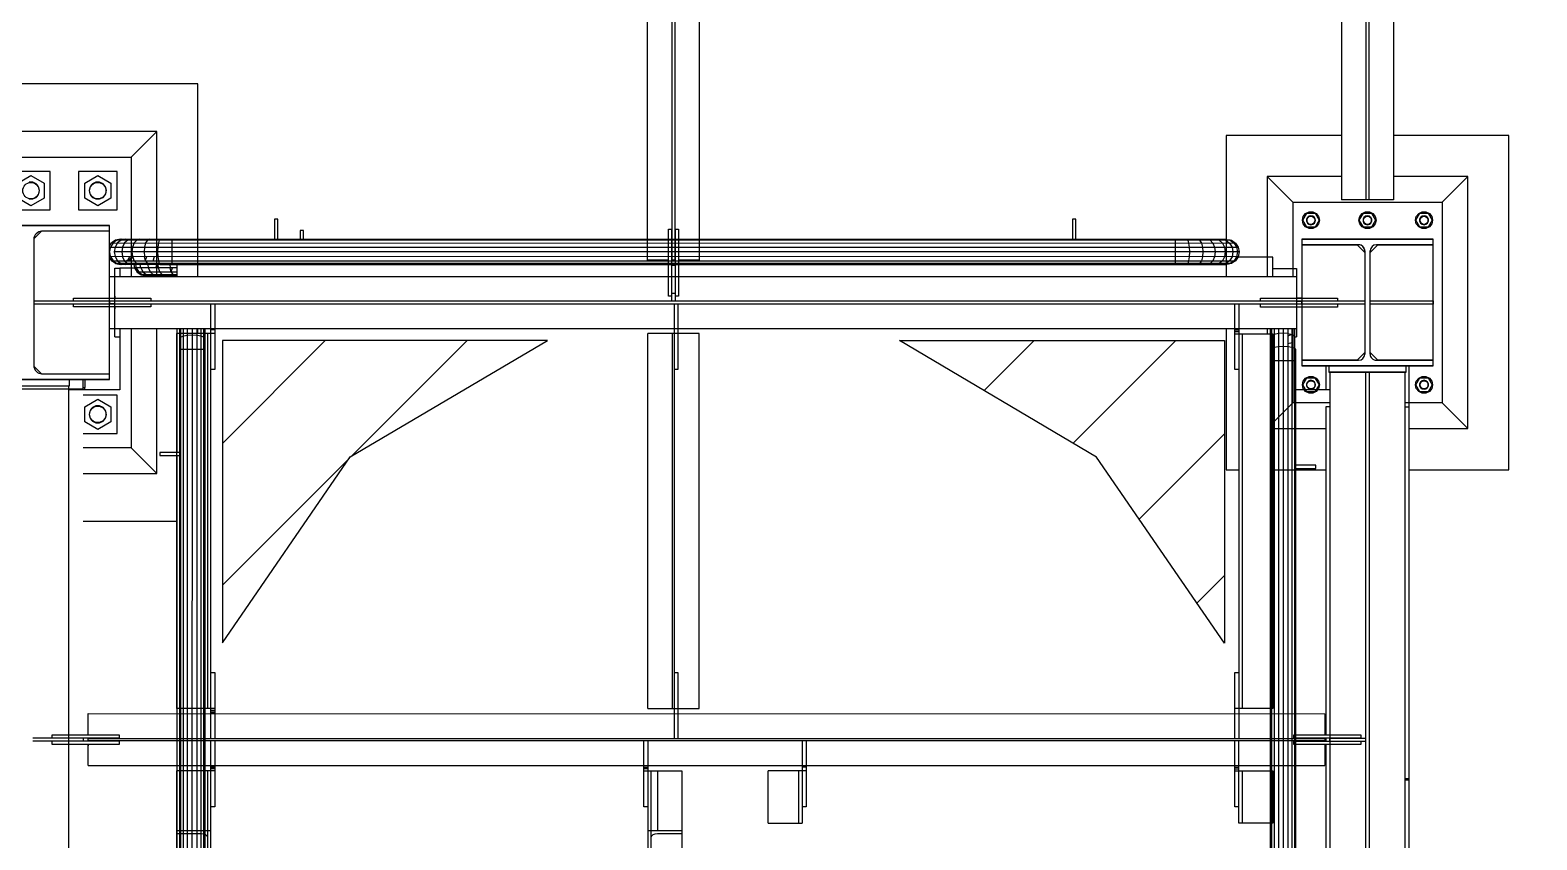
# Model space of a CAD drawing. Header units: metres. Extents: x 0 to 63075, y 0 to 44550.
# Drawn here: x 60623.9 to 61064.1, y 40889.3 to 41125.8 of the extents above; entities that cross this region are included whole.
import ezdxf

# ---------------------------------------------------------------- set-up
doc = ezdxf.new("R2010")
doc.units = ezdxf.units.M
doc.header["$LTSCALE"] = 75
for name, color, linetype in [('GSB', 7, 'Continuous'), ('ML6', 1, 'Continuous'), ('SDM', 7, 'Continuous'), ('SL1', 8, 'Continuous')]:
    doc.layers.add(name, color=color, linetype=linetype)
doc.styles.add('ROMANS', font='ROMANS.SHX')
doc.dimstyles.new('75___1-75', dxfattribs={"dimscale": 75, "dimtxt": 2.5, "dimasz": 2, "dimexe": 1.5, "dimexo": 1, "dimgap": 0.5, "dimtad": 1, "dimdec": 0, "dimzin": 12, "dimtxsty": 'ROMANS', "dimcen": 0, "dimclrd": 256, "dimclre": 256, "dimclrt": 3, "dimazin": 3, "dimtfac": 1, "dimtdec": 0, "dimtmove": 0, "dimatfit": 0, "dimfxl": 1, "dimlwd": -1, "dimlwe": -1, "dimarcsym": 0})
pattern_1 = [(44.99813, (326091.56, -18363.04), (-137.8813, 137.89033), [])]

# ---------------------------------------------------------------- blocks, each defined once
blk = doc.blocks.new('A$C6bae614f')
at = {"layer": 'SL1'}
h = blk.add_hatch(dxfattribs=at)
h.set_pattern_fill('_USER', color=256, scale=195, angle=44.9981, style=0, pattern_type=0)
h.set_pattern_definition(pattern_1)
h.paths.add_polyline_path([(418491.8, 47852.4), (418875.1, 48078.7), (418243.2, 48078.7), (418243.2, 47490.7)])
h = blk.add_hatch(dxfattribs=at)
h.set_pattern_fill('_USER', color=256, scale=195, angle=44.9981, style=0, pattern_type=0)
h.set_pattern_definition(pattern_1)
h.paths.add_polyline_path([(419943.6, 47852.3), (419560.4, 48078.7), (420192.3, 48078.7), (420192.3, 47490.6)])
for p, q in [((419118.1, 48235.2), (419118.2, 50537.1)), ((419123, 50537.1), (419122.9, 48235.2)), ((420468.1, 48352.7), (420468.2, 50537.1)), ((420473, 50537.1), (420472.9, 48352.7)), ((419070, 48235.2), (419070.1, 50516.2)), ((420521.1, 50516.1), (420521, 48352.7)), ((419171, 48235.2), (419171, 48893.3)), ((420420, 48893.3), (420420, 48352.7)), ((418195.5, 48577.8), (417545.5, 48577.8)), ((418195.5, 48203.3), (418195.5, 48577.8)), ((418115.5, 48485.3), (417625.5, 48485.3)), ((418115.5, 48485.3), (418065.5, 48435.3)), ((418115.5, 48203.3), (418115.5, 48485.3)), ((420195.5, 48477.7), (420195.5, 48203.2)), ((420420, 48477.7), (420195.5, 48477.7)), ((420745.5, 48477.7), (420521, 48477.7)), ((420745.5, 47827.7), (420745.5, 48477.7)), ((417675.5, 48435.3), (418065.5, 48435.3)), ((418065.5, 48435.3), (418065.5, 48203.3)), ((417908, 48407.8), (417833, 48407.8)), ((417845.1, 48385), (417870.5, 48399.7)), ((417870.5, 48399.7), (417896, 48385)), ((417908, 48332.8), (417908, 48407.8)), ((417963, 48407.8), (417963, 48332.8)), ((418038, 48407.8), (417963, 48407.8)), ((417975.1, 48385), (418000.5, 48399.7)), ((418000.5, 48399.7), (418026, 48385)), ((418038, 48332.8), (418038, 48407.8)), ((420325.5, 48347.7), (420275.5, 48397.7)), ((420420, 48397.7), (420275.5, 48397.7)), ((420275.5, 48397.7), (420275.5, 48203.2)), ((420665.5, 48397.7), (420521, 48397.7)), ((420665.5, 48397.7), (420615.5, 48347.7)), ((420665.5, 47907.7), (420665.5, 48397.7)), ((417874.2, 48386.6), (417866.8, 48386.6)), ((417880.9, 48383.4), (417874.2, 48386.6)), ((417885.5, 48377.6), (417880.9, 48383.4)), ((417880.9, 48357.3), (417885.5, 48363.1)), ((417887.2, 48370.3), (417885.5, 48377.6)), ((417885.5, 48363.1), (417887.2, 48370.3)), ((417896, 48385), (417896, 48355.6)), ((417975.1, 48355.6), (417975.1, 48385)), ((417985.5, 48377.5), (417983.9, 48370.3)), ((417983.9, 48370.3), (417985.5, 48363.1)), ((417990.1, 48383.3), (417985.5, 48377.5)), ((417985.5, 48363.1), (417990.1, 48357.3)), ((417996.8, 48386.6), (417990.1, 48383.3)), ((418004.2, 48386.6), (417996.8, 48386.6)), ((418010.9, 48383.3), (418004.2, 48386.6)), ((418015.5, 48377.5), (418010.9, 48383.3)), ((418010.9, 48357.3), (418015.5, 48363.1)), ((418017.2, 48370.3), (418015.5, 48377.5)), ((418015.5, 48363.1), (418017.2, 48370.3)), ((418026, 48385), (418026, 48355.6)), ((417870.5, 48340.9), (417845.1, 48355.6)), ((417866.8, 48354.1), (417874.2, 48354.1)), ((417896, 48355.6), (417870.5, 48340.9)), ((417874.2, 48354.1), (417880.9, 48357.3)), ((418000.5, 48340.9), (417975.1, 48355.6)), ((417990.1, 48357.3), (417996.8, 48354.1)), ((417996.8, 48354.1), (418004.2, 48354.1)), ((418026, 48355.6), (418000.5, 48340.9)), ((418004.2, 48354.1), (418010.9, 48357.3)), ((420325.5, 48347.7), (420325.5, 48203.2)), ((420325.5, 48347.7), (420615.5, 48347.7)), ((420468.1, 48352.7), (420420, 48352.7)), ((420472.9, 48352.7), (420468.1, 48352.7)), ((420521, 48352.7), (420472.9, 48352.7)), ((420615.5, 48347.7), (420615.5, 47957.7)), ((417833, 48332.8), (417908, 48332.8)), ((417963, 48332.8), (418038, 48332.8)), ((418350.8, 48314.8), (418344.5, 48314.8)), ((418344.5, 48314.8), (418344.5, 48275.7)), ((418350.8, 48275.7), (418350.8, 48314.8)), ((419902.9, 48314.8), (419896.6, 48314.8)), ((419896.6, 48314.8), (419896.6, 48275.7)), ((419902.9, 48275.7), (419902.9, 48314.8)), ((420343.8, 48312.7), (420345.5, 48320)), ((420345.5, 48305.5), (420343.8, 48312.7)), ((420344.6, 48312.7), (420352.6, 48326.5)), ((420352.6, 48299), (420344.6, 48312.7)), ((420345.5, 48320), (420350.1, 48325.8)), ((420350.1, 48299.7), (420345.5, 48305.5)), ((420350.1, 48325.8), (420356.8, 48329)), ((420353.7, 48318.2), (420352, 48314.7)), ((420352, 48314.7), (420352, 48310.8)), ((420352, 48310.8), (420353.7, 48307.3)), ((420354, 48317.9), (420352.4, 48314.6)), ((420352.4, 48314.6), (420352.4, 48310.9)), ((420352.4, 48310.9), (420354, 48307.5)), ((420352.6, 48326.5), (420368.5, 48326.5)), ((420356.7, 48320.6), (420353.7, 48318.2)), ((420353.7, 48307.3), (420356.7, 48304.9)), ((420356.9, 48320.2), (420354, 48317.9)), ((420354, 48307.5), (420356.9, 48305.2)), ((420360.5, 48321.5), (420356.7, 48320.6)), ((420356.7, 48304.9), (420360.5, 48304)), ((420356.8, 48329), (420364.2, 48329)), ((420360.5, 48321.1), (420356.9, 48320.2)), ((420356.9, 48305.2), (420360.5, 48304.4)), ((420364.3, 48320.6), (420360.5, 48321.5)), ((420364.1, 48320.2), (420360.5, 48321.1)), ((420360.5, 48304.4), (420364.1, 48305.2)), ((420360.5, 48304), (420364.3, 48304.9)), ((420367, 48317.9), (420364.1, 48320.2)), ((420364.1, 48305.2), (420367, 48307.5)), ((420364.2, 48329), (420370.9, 48325.8)), ((420367.3, 48318.2), (420364.3, 48320.6)), ((420364.3, 48304.9), (420367.3, 48307.3)), ((420368.6, 48314.6), (420367, 48317.9)), ((420367, 48307.5), (420368.6, 48310.9)), ((420369, 48314.7), (420367.3, 48318.2)), ((420367.3, 48307.3), (420369, 48310.8)), ((420368.5, 48326.5), (420376.4, 48312.7)), ((420376.4, 48312.7), (420368.5, 48299)), ((420368.6, 48310.9), (420368.6, 48314.6)), ((420369, 48310.8), (420369, 48314.7)), ((420370.9, 48325.8), (420375.5, 48320)), ((420375.5, 48305.5), (420370.9, 48299.7)), ((420375.5, 48320), (420377.2, 48312.7)), ((420377.2, 48312.7), (420375.5, 48305.5)), ((420453.8, 48312.7), (420455.5, 48320)), ((420455.5, 48305.5), (420453.8, 48312.7)), ((420454.6, 48312.7), (420462.6, 48326.5)), ((420462.6, 48299), (420454.6, 48312.7)), ((420455.5, 48320), (420460.1, 48325.8)), ((420460.1, 48299.7), (420455.5, 48305.5)), ((420460.1, 48325.8), (420466.8, 48329)), ((420463.7, 48318.2), (420462, 48314.7)), ((420462, 48314.7), (420462, 48310.8)), ((420462, 48310.8), (420463.7, 48307.3)), ((420464, 48317.9), (420462.4, 48314.6)), ((420462.4, 48314.6), (420462.4, 48310.9)), ((420462.4, 48310.9), (420464, 48307.5)), ((420462.6, 48326.5), (420478.5, 48326.5)), ((420466.7, 48320.6), (420463.7, 48318.2)), ((420463.7, 48307.3), (420466.7, 48304.9)), ((420466.9, 48320.2), (420464, 48317.9)), ((420464, 48307.5), (420466.9, 48305.2)), ((420470.5, 48321.5), (420466.7, 48320.6)), ((420466.7, 48304.9), (420470.5, 48304)), ((420466.8, 48329), (420474.2, 48329)), ((420470.5, 48321.1), (420466.9, 48320.2)), ((420466.9, 48305.2), (420470.5, 48304.4)), ((420474.3, 48320.6), (420470.5, 48321.5)), ((420474.1, 48320.2), (420470.5, 48321.1)), ((420470.5, 48304.4), (420474.1, 48305.2)), ((420470.5, 48304), (420474.3, 48304.9)), ((420477, 48317.9), (420474.1, 48320.2)), ((420474.1, 48305.2), (420477, 48307.5)), ((420474.2, 48329), (420480.9, 48325.8)), ((420477.3, 48318.2), (420474.3, 48320.6)), ((420474.3, 48304.9), (420477.3, 48307.3)), ((420478.6, 48314.6), (420477, 48317.9)), ((420477, 48307.5), (420478.6, 48310.9)), ((420479, 48314.7), (420477.3, 48318.2)), ((420477.3, 48307.3), (420479, 48310.8)), ((420478.5, 48326.5), (420486.4, 48312.7)), ((420486.4, 48312.7), (420478.5, 48299)), ((420478.6, 48310.9), (420478.6, 48314.6)), ((420479, 48310.8), (420479, 48314.7)), ((420480.9, 48325.8), (420485.5, 48320)), ((420485.5, 48305.5), (420480.9, 48299.7)), ((420485.5, 48320), (420487.2, 48312.7)), ((420487.2, 48312.7), (420485.5, 48305.5)), ((420563.8, 48312.7), (420565.5, 48320)), ((420565.5, 48305.5), (420563.8, 48312.7)), ((420564.6, 48312.7), (420572.6, 48326.5)), ((420572.6, 48299), (420564.6, 48312.7)), ((420565.5, 48320), (420570.1, 48325.8)), ((420570.1, 48299.7), (420565.5, 48305.5)), ((420570.1, 48325.8), (420576.8, 48329)), ((420573.7, 48318.2), (420572, 48314.7)), ((420572, 48314.7), (420572, 48310.8)), ((420572, 48310.8), (420573.7, 48307.3)), ((420574, 48317.9), (420572.4, 48314.6)), ((420572.4, 48314.6), (420572.4, 48310.9)), ((420572.4, 48310.9), (420574, 48307.5)), ((420572.6, 48326.5), (420588.5, 48326.5)), ((420576.7, 48320.6), (420573.7, 48318.2)), ((420573.7, 48307.3), (420576.7, 48304.9)), ((420576.9, 48320.2), (420574, 48317.9)), ((420574, 48307.5), (420576.9, 48305.2)), ((420580.5, 48321.5), (420576.7, 48320.6)), ((420576.7, 48304.9), (420580.5, 48304)), ((420576.8, 48329), (420584.2, 48329)), ((420580.5, 48321.1), (420576.9, 48320.2)), ((420576.9, 48305.2), (420580.5, 48304.4)), ((420584.3, 48320.6), (420580.5, 48321.5)), ((420584.1, 48320.2), (420580.5, 48321.1)), ((420580.5, 48304.4), (420584.1, 48305.2)), ((420580.5, 48304), (420584.3, 48304.9)), ((420587, 48317.9), (420584.1, 48320.2)), ((420584.1, 48305.2), (420587, 48307.5)), ((420584.2, 48329), (420590.9, 48325.8)), ((420587.3, 48318.2), (420584.3, 48320.6)), ((420584.3, 48304.9), (420587.3, 48307.3)), ((420588.6, 48314.6), (420587, 48317.9)), ((420587, 48307.5), (420588.6, 48310.9)), ((420589, 48314.7), (420587.3, 48318.2)), ((420587.3, 48307.3), (420589, 48310.8)), ((420588.5, 48326.5), (420596.4, 48312.7)), ((420596.4, 48312.7), (420588.5, 48299)), ((420588.6, 48310.9), (420588.6, 48314.6)), ((420589, 48310.8), (420589, 48314.7)), ((420590.9, 48325.8), (420595.5, 48320)), ((420595.5, 48305.5), (420590.9, 48299.7)), ((420595.5, 48320), (420597.2, 48312.7)), ((420597.2, 48312.7), (420595.5, 48305.5)), ((417717.5, 48302.3), (418023.5, 48302.3)), ((418023.5, 48302.3), (417717.5, 48302.3)), ((417891, 48291.3), (417876, 48276.3)), ((417891, 48291.3), (417876, 48276.3)), ((417876, 48276.3), (417876, 48029.3)), ((418023.5, 48291.3), (417891, 48291.3)), ((418023.5, 48291.3), (417891, 48291.3)), ((418023.5, 48003.3), (418023.5, 48302.3)), ((418044.5, 48275.7), (418035.1, 48273.9)), ((418047, 48275.7), (418037.9, 48273.9)), ((420196.6, 48275.6), (418044.5, 48275.7)), ((418054.4, 48275.7), (418046, 48273.9)), ((418066.3, 48275.7), (418059, 48273.9)), ((418082.1, 48275.7), (418076.3, 48273.9)), ((418101.1, 48275.7), (418097, 48273.9)), ((418122.2, 48275.7), (418120.1, 48273.9)), ((418144.5, 48275.7), (418144.5, 48226.9)), ((418394.5, 48292.8), (418394.5, 48275.7)), ((418400.8, 48292.8), (418394.5, 48292.8)), ((418400.8, 48275.7), (418400.8, 48292.8)), ((419111.1, 48165.2), (419111.1, 48295.2)), ((419111.1, 48295.2), (419117.4, 48295.2)), ((419117.4, 48155.2), (419117.4, 48295.2)), ((419123.7, 48295.2), (419130, 48295.2)), ((419123.7, 48295.2), (419123.7, 48155.2)), ((419130, 48295.2), (419130, 48165.2)), ((420096.6, 48275.6), (420096.6, 48273.8)), ((420118.8, 48275.6), (420120.9, 48273.8)), ((420139.9, 48275.6), (420144, 48273.8)), ((420158.9, 48275.6), (420164.7, 48273.8)), ((420174.7, 48275.6), (420182, 48273.8)), ((420186.7, 48275.6), (420195.1, 48273.8)), ((420194.1, 48275.6), (420203.2, 48273.8)), ((420196.6, 48275.6), (420205.9, 48273.8)), ((420342.5, 48275.7), (420598.5, 48275.7)), ((420342.5, 48275.7), (420342.5, 48029.7)), ((420598.5, 48275.7), (420342.5, 48275.7)), ((420356.8, 48296.5), (420350.1, 48299.7)), ((420368.5, 48299), (420352.6, 48299)), ((420364.2, 48296.5), (420356.8, 48296.5)), ((420370.9, 48299.7), (420364.2, 48296.5)), ((420466.8, 48296.5), (420460.1, 48299.7)), ((420478.5, 48299), (420462.6, 48299)), ((420474.2, 48296.5), (420466.8, 48296.5)), ((420480.9, 48299.7), (420474.2, 48296.5)), ((420576.8, 48296.5), (420570.1, 48299.7)), ((420588.5, 48299), (420572.6, 48299)), ((420584.2, 48296.5), (420576.8, 48296.5)), ((420590.9, 48299.7), (420584.2, 48296.5)), ((420598.5, 48029.7), (420598.5, 48275.7)), ((418023.5, 48263), (418027.2, 48268.6)), ((418024.9, 48259.4), (418023.5, 48252.3)), ((418023.5, 48250.4), (418024.9, 48243.2)), ((418025.8, 48260.6), (418024.9, 48259.4)), ((418030.2, 48268.6), (418025, 48260.6)), ((418025, 48260.6), (420219.1, 48260.6)), ((418035.1, 48273.9), (418027.2, 48268.6)), ((418027.2, 48268.6), (420213.8, 48268.5)), ((418037.9, 48273.9), (418030.2, 48268.6)), ((418034.1, 48260.6), (418032.4, 48251.3)), ((420221, 48251.2), (418032.4, 48251.3)), ((418032.4, 48251.3), (418034.1, 48242)), ((418038.8, 48268.6), (418034.1, 48260.6)), ((420203.2, 48273.8), (418035.1, 48273.9)), ((418046, 48273.9), (418038.8, 48268.6)), ((418048.7, 48260.6), (418047.2, 48251.3)), ((418047.2, 48251.3), (418048.7, 48242)), ((418052.8, 48268.6), (418048.7, 48260.6)), ((418059, 48273.9), (418052.8, 48268.6)), ((418068.1, 48260.6), (418066.9, 48251.3)), ((418066.9, 48251.3), (418068.1, 48242)), ((418071.4, 48268.6), (418068.1, 48260.6)), ((418076.3, 48273.9), (418071.4, 48268.6)), ((418091.3, 48260.6), (418090.5, 48251.3)), ((418090.5, 48251.3), (418091.3, 48242)), ((418093.6, 48268.6), (418091.3, 48260.6)), ((418097, 48273.9), (418093.6, 48268.6)), ((418117.2, 48260.6), (418116.8, 48251.3)), ((418116.8, 48251.3), (418117.2, 48242)), ((418118.4, 48268.6), (418117.2, 48260.6)), ((418120.1, 48273.9), (418118.4, 48268.6)), ((420096.6, 48273.8), (420096.6, 48226.8)), ((420120.9, 48273.8), (420122.6, 48268.5)), ((420122.6, 48268.5), (420123.8, 48260.6)), ((420123.8, 48260.6), (420124.2, 48251.2)), ((420124.2, 48251.2), (420123.8, 48241.9)), ((420144, 48273.8), (420147.4, 48268.5)), ((420147.4, 48268.5), (420149.7, 48260.6)), ((420149.7, 48260.6), (420150.5, 48251.2)), ((420150.5, 48251.2), (420149.7, 48241.9)), ((420164.7, 48273.8), (420169.7, 48268.5)), ((420169.7, 48268.5), (420173, 48260.6)), ((420173, 48260.6), (420174.1, 48251.2)), ((420174.1, 48251.2), (420173, 48241.9)), ((420182, 48273.8), (420188.2, 48268.5)), ((420188.2, 48268.5), (420192.4, 48260.6)), ((420192.4, 48260.6), (420193.8, 48251.2)), ((420193.8, 48251.2), (420192.4, 48241.9)), ((420195.1, 48273.8), (420202.2, 48268.5)), ((420202.2, 48268.5), (420207, 48260.6)), ((420203.2, 48273.8), (420210.9, 48268.5)), ((420203.2, 48273.8), (420205.9, 48273.8)), ((420205.9, 48273.8), (420213.8, 48268.5)), ((420207, 48260.6), (420208.6, 48251.2)), ((420208.6, 48251.2), (420207, 48241.9)), ((420210.9, 48268.5), (420216, 48260.6)), ((420213.8, 48268.5), (420219.1, 48260.6)), ((420216, 48260.6), (420217.8, 48251.2)), ((420217.8, 48251.2), (420216, 48241.9)), ((420219.1, 48260.6), (420221, 48251.2)), ((420221, 48251.2), (420219.1, 48241.9)), ((420453.3, 48265), (420342.5, 48265)), ((420342.5, 48265), (420453.3, 48265)), ((420450.3, 48265), (420465.3, 48250)), ((420450.3, 48265), (420465.3, 48250)), ((420465.3, 48253), (420465.3, 48052.4)), ((420490.8, 48265), (420475.8, 48250)), ((420490.8, 48265), (420475.8, 48250)), ((420475.8, 48052.4), (420475.8, 48253)), ((420598.5, 48265), (420487.8, 48265)), ((420487.8, 48265), (420598.5, 48265)), ((420219.1, 48241.9), (418023.5, 48242)), ((418023.5, 48239.6), (418027.2, 48234.1)), ((418024.9, 48243.2), (418025.8, 48242)), ((418025, 48242), (418030.2, 48234.1)), ((418027.2, 48234.1), (420213.8, 48234)), ((418035.1, 48228.8), (418027.2, 48234.1)), ((418030.2, 48234.1), (418037.9, 48228.8)), ((418033.5, 48219.3), (418043.5, 48219.3)), ((418033.5, 48086.3), (418033.5, 48219.3)), ((418034.1, 48242), (418038.8, 48234.1)), ((420205.9, 48228.7), (418035.1, 48228.8)), ((418035.1, 48228.8), (418044.5, 48226.9)), ((418037.9, 48228.8), (418047, 48226.9)), ((418038.8, 48234.1), (418046, 48228.8)), ((418043.5, 48219.3), (418043.5, 48203.3)), ((418072.4, 48219.3), (418043.5, 48219.3)), ((418101.1, 48226.9), (418044.5, 48226.9)), ((418046, 48228.8), (418054.4, 48226.9)), ((418052.8, 48234.1), (418048.7, 48242)), ((418052.8, 48234.1), (418059, 48228.8)), ((418056, 48234.1), (418059.4, 48236.4)), ((418059, 48228.8), (418066.3, 48226.9)), ((418059.4, 48236.4), (418063.2, 48242)), ((418061.7, 48234.1), (418067, 48242)), ((418063.8, 48234.1), (418068.4, 48241.1)), ((418068.1, 48242), (418071.4, 48234.1)), ((418069.9, 48234.1), (418070.8, 48235.5)), ((418070.6, 48226.9), (418071.9, 48220)), ((418071.4, 48234.1), (418076.3, 48228.8)), ((418071.9, 48220), (418077.2, 48212.1)), ((418154.5, 48220), (418071.9, 48220)), ((418073.7, 48226.9), (418075, 48220)), ((418075, 48220), (418080.2, 48212.1)), ((418076.3, 48228.8), (418082.1, 48226.9)), ((418084.1, 48220), (418082.8, 48226.9)), ((418084.1, 48220), (418088.8, 48212.1)), ((418093.6, 48234.1), (418091.3, 48242)), ((418093.3, 48235.1), (418096.2, 48242)), ((418093.6, 48234.1), (418097, 48228.8)), ((418097, 48228.8), (418101.1, 48226.9)), ((418097.6, 48226.9), (418098.7, 48220)), ((418098.7, 48220), (418102.8, 48212.1)), ((418122.2, 48226.9), (418101.1, 48226.9)), ((418108.6, 48234.1), (418110.9, 48242)), ((418113.2, 48220), (418114, 48221.2)), ((418114, 48221.2), (418115.1, 48226.9)), ((418117, 48220), (418117.7, 48223.2)), ((418117.2, 48242), (418118.4, 48234.1)), ((418117.2, 48226.9), (418118.1, 48220)), ((418118.1, 48220), (418121.4, 48212.1)), ((418118.4, 48234.1), (418120.1, 48228.8)), ((418120.1, 48228.8), (418122.2, 48226.9)), ((418122.2, 48226.9), (420196.6, 48226.8)), ((418140.7, 48226.9), (418141.3, 48220)), ((418143.6, 48212.1), (418141.3, 48220)), ((418143.3, 48213.1), (418146.2, 48220)), ((418154.5, 48226.9), (418154.5, 48203.3)), ((419111.1, 48235.2), (419070, 48235.2)), ((419118.1, 48235.2), (419117.4, 48235.2)), ((419117.4, 48225.2), (419123.7, 48225.2)), ((419122.9, 48235.2), (419118.1, 48235.2)), ((419123.7, 48235.2), (419122.9, 48235.2)), ((419171, 48235.2), (419130, 48235.2)), ((420120.9, 48228.7), (420118.8, 48226.8)), ((420122.6, 48234), (420120.9, 48228.7)), ((420123.8, 48241.9), (420122.6, 48234)), ((420144, 48228.7), (420139.9, 48226.8)), ((420147.4, 48234), (420144, 48228.7)), ((420149.7, 48241.9), (420147.4, 48234)), ((420164.7, 48228.7), (420158.9, 48226.8)), ((420169.7, 48234), (420164.7, 48228.7)), ((420173, 48241.9), (420169.7, 48234)), ((420182, 48228.7), (420174.7, 48226.8)), ((420188.2, 48234), (420182, 48228.7)), ((420195.1, 48228.7), (420186.7, 48226.8)), ((420192.4, 48241.9), (420188.2, 48234)), ((420203.2, 48228.7), (420194, 48226.8)), ((420202.2, 48234), (420195.1, 48228.7)), ((420205.9, 48228.7), (420196.6, 48226.8)), ((420207, 48241.9), (420202.2, 48234)), ((420210.9, 48234), (420203.2, 48228.7)), ((420213.8, 48234), (420205.9, 48228.7)), ((420216, 48241.9), (420210.9, 48234)), ((420219.1, 48241.9), (420213.8, 48234)), ((420286.6, 48241.2), (420218.7, 48241.2)), ((420286.6, 48203.2), (420286.6, 48241.2)), ((420286.6, 48219.2), (420332.5, 48219.2)), ((420332.5, 48219.2), (420332.5, 48086.2)), ((418023.5, 48203.3), (420332.5, 48203.2)), ((418033.5, 48203.3), (419111.1, 48203.3)), ((418154.5, 48212.1), (418077.2, 48212.1)), ((418077.2, 48212.1), (418085.1, 48206.8)), ((418080.2, 48212.1), (418087.9, 48206.8)), ((418085.1, 48206.8), (418094.5, 48204.9)), ((418154.5, 48206.8), (418085.1, 48206.8)), ((418087.9, 48206.8), (418097, 48204.9)), ((418088.8, 48212.1), (418096, 48206.8)), ((418154.5, 48204.9), (418094.5, 48204.9)), ((418096, 48206.8), (418104.4, 48204.9)), ((418102.8, 48212.1), (418109, 48206.8)), ((418109, 48206.8), (418116.3, 48204.9)), ((418121.4, 48212.1), (418126.3, 48206.8)), ((418126.3, 48206.8), (418132.1, 48204.9)), ((418143.6, 48212.1), (418147, 48206.8)), ((418147, 48206.8), (418151.1, 48204.9)), ((419117.4, 48203.3), (419123.7, 48203.3)), ((419130, 48203.3), (420332.5, 48203.2)), ((417953.5, 48155.2), (417953.5, 48161.5)), ((417953.5, 48161.5), (418103.5, 48161.5)), ((418023.5, 48161.5), (418033.5, 48161.5)), ((418033.5, 48165.2), (418033.5, 48161.5)), ((418103.5, 48161.5), (418103.5, 48155.2)), ((419117.4, 48165.2), (419111.1, 48165.2)), ((419123.7, 48170.2), (419117.4, 48170.2)), ((419130, 48165.2), (419123.7, 48165.2)), ((420262.5, 48155.1), (420262.5, 48161.4)), ((420262.5, 48161.4), (420412.5, 48161.4)), ((420332.5, 48161.9), (420342.5, 48161.9)), ((420332.5, 48161.4), (420342.5, 48161.4)), ((420412.5, 48161.4), (420412.5, 48155.1)), ((417876, 48156), (418023.5, 48156)), ((418023.5, 48149.7), (417876, 48149.7)), ((420412.5, 48155.1), (417953.5, 48155.2)), ((417953.5, 48144.1), (417953.5, 48150.4)), ((417953.5, 48150.4), (420412.5, 48150.3)), ((418103.5, 48144.1), (417953.5, 48144.1)), ((418023.5, 48156), (418023.5, 48149.7)), ((418033.5, 48155.2), (418023.5, 48155.2)), ((418033.5, 48150.4), (418023.5, 48150.4)), ((418033.5, 48144.1), (418023.5, 48144.1)), ((418033.5, 48144.1), (418033.5, 48140.4)), ((418103.5, 48150.4), (418103.5, 48144.1)), ((418220.5, 47305.2), (418220.5, 48150.4)), ((418228.5, 48150.4), (418228.5, 48022.3)), ((419122.6, 47305.2), (419122.7, 48150.4)), ((419129, 48150.4), (419129, 48022.3)), ((420212.5, 48022.2), (420212.5, 48150.3)), ((420220.5, 48150.3), (420220.5, 47305.1)), ((420262.5, 48144), (420262.5, 48150.3)), ((420412.5, 48144), (420262.5, 48144)), ((420332.5, 48155.1), (420342.5, 48155.1)), ((420332.5, 48150.3), (420342.5, 48150.3)), ((420342.5, 48144), (420332.5, 48144)), ((420342.5, 48143.5), (420332.5, 48143.5)), ((420342.5, 48155.9), (420465.3, 48155.9)), ((420342.5, 48149.6), (420342.5, 48155.9)), ((420465.3, 48149.6), (420342.5, 48149.6)), ((420412.5, 48150.3), (420412.5, 48144)), ((420475.8, 48155.9), (420598.5, 48155.9)), ((420598.5, 48149.6), (420475.8, 48149.6)), ((420598.5, 48155.9), (420598.5, 48149.6)), ((418023.5, 48102.3), (420332.5, 48102.2)), ((418033.5, 48102.3), (420332.5, 48102.2)), ((418043.5, 48102.3), (418043.5, 47983.3)), ((418065.5, 48102.3), (418065.5, 47870.3)), ((418115.5, 47820.3), (418115.5, 48102.3)), ((418154.5, 48102.3), (418154.5, 47861.3)), ((418160, 44408.3), (418160.1, 48102.3)), ((418161.8, 44408.3), (418161.9, 48102.3)), ((418167.1, 44408.3), (418167.2, 48102.3)), ((418175, 44408.3), (418175.1, 48102.3)), ((418184.4, 44408.3), (418184.5, 48102.3)), ((418193.7, 44408.3), (418193.8, 48102.3)), ((418195.5, 48092.3), (418195.5, 48102.3)), ((418201.6, 44408.3), (418201.7, 48102.3)), ((418206.9, 44408.3), (418207, 48102.3)), ((418208.9, 48102.3), (418208.8, 44408.3)), ((418220.5, 48101.5), (418228.5, 48101.5)), ((418228.5, 48099.4), (418220.5, 48099.4)), ((420195.5, 48102.2), (420195.5, 47827.7)), ((420212.5, 48101.5), (420220.5, 48101.5)), ((420220.5, 48099.3), (420212.5, 48099.3)), ((420275.5, 48102.2), (420275.5, 48092.2)), ((420282, 42230.2), (420282.1, 48102.2)), ((420282.3, 48102.2), (420282.1, 48101.8)), ((420284, 48102.2), (420283.8, 42218.4)), ((420289.3, 48102.2), (420289.1, 42210.5)), ((420297.2, 48102.2), (420297, 42205.2)), ((420306.5, 48102.2), (420306.4, 42203.3)), ((420315.9, 48102.2), (420315.7, 42208.3)), ((420323.6, 42213.4), (420323.8, 48102.2)), ((420325.5, 48102.2), (420325.5, 47957.7)), ((420328.9, 42221.1), (420329.1, 48102.2)), ((418033.5, 48086.3), (418043.5, 48086.3)), ((418043.5, 48086.3), (418043.5, 47983.3)), ((418154.4, 47363.3), (418154.5, 48092.3)), ((418228.5, 48092.3), (418154.5, 48092.3)), ((418161.9, 48085.6), (418160.1, 48083.6)), ((418167.2, 48087.4), (418161.9, 48085.6)), ((418175.1, 48088.6), (418167.2, 48087.4)), ((418184.5, 48089), (418175.1, 48088.6)), ((418193.8, 48088.6), (418184.5, 48089)), ((418201.7, 48087.4), (418193.8, 48088.6)), ((418207, 48085.6), (418201.7, 48087.4)), ((418208.9, 48083.6), (418207, 48085.6)), ((418214.4, 47363.3), (418214.4, 48092.3)), ((419170.5, 48092.3), (419070.5, 48092.3)), ((419070.5, 47363.3), (419070.5, 48092.3)), ((419118.3, 47363.3), (419118.4, 48092.3)), ((419170.5, 47363.3), (419170.5, 48092.3)), ((420212.5, 48096.1), (420220.5, 48096.1)), ((420212.5, 48092.2), (420286.6, 48092.2)), ((420226.6, 48092.2), (420226.6, 47363.2)), ((420284, 48086.9), (420282.1, 48082.8)), ((420289.3, 48090.3), (420284, 48086.9)), ((420286.6, 48092.2), (420286.5, 47363.2)), ((420297.2, 48092.6), (420289.3, 48090.3)), ((420306.5, 48093.4), (420297.2, 48092.6)), ((420315.9, 48092.6), (420306.5, 48093.4)), ((420315.9, 48092.6), (420323.8, 48090.3)), ((420315.9, 48087.7), (420322.8, 48090.6)), ((420315.9, 48073), (420323.8, 48075.3)), ((420329.1, 48086.9), (420323.8, 48090.3)), ((420329.1, 48086.2), (420332.5, 48086.2)), ((418161.9, 48061.3), (418160.1, 48061.3)), ((418167.2, 48061.3), (418161.9, 48061.3)), ((418175.1, 48061.3), (418167.2, 48061.3)), ((418184.5, 48061.3), (418175.1, 48061.3)), ((418193.8, 48061.3), (418184.5, 48061.3)), ((418201.7, 48061.3), (418193.8, 48061.3)), ((418207, 48061.3), (418201.7, 48061.3)), ((418208.9, 48061.3), (418207, 48061.3)), ((420284, 48063.8), (420282.1, 48061.7)), ((420289.3, 48065.5), (420284, 48063.8)), ((420297.2, 48066.7), (420289.3, 48065.5)), ((420306.5, 48067.1), (420297.2, 48066.7)), ((420315.9, 48066.7), (420306.5, 48067.1)), ((420323.8, 48065.5), (420315.9, 48066.7)), ((420329.1, 48063.8), (420323.8, 48065.5)), ((420330.9, 48061.7), (420329.1, 48063.8)), ((420330.8, 42230.2), (420330.9, 48061.7)), ((420342.5, 48040.4), (420453.3, 48040.4)), ((420453.3, 48040.4), (420342.5, 48040.4)), ((420465.3, 48055.4), (420450.3, 48040.4)), ((420465.3, 48055.4), (420450.3, 48040.4)), ((420475.8, 48055.4), (420490.8, 48040.4)), ((420490.8, 48040.4), (420475.8, 48055.4)), ((420487.8, 48040.4), (420598.5, 48040.4)), ((420598.5, 48040.4), (420487.8, 48040.4)), ((417876, 48029.3), (417891, 48014.3)), ((417876, 48029.3), (417891, 48014.3)), ((417891, 48014.3), (418023.5, 48014.3)), ((417891, 48014.3), (418023.5, 48014.3)), ((418228.5, 48022.3), (418220.5, 48022.3)), ((419129, 48022.3), (419122.7, 48022.3)), ((420220.5, 48022.2), (420212.5, 48022.2)), ((420284, 48039.4), (420282.1, 48039.4)), ((420289.3, 48039.4), (420284, 48039.4)), ((420297.2, 48039.4), (420289.3, 48039.4)), ((420306.5, 48039.4), (420297.2, 48039.4)), ((420315.9, 48039.4), (420306.5, 48039.4)), ((420323.8, 48039.4), (420315.9, 48039.4)), ((420329.1, 48039.4), (420323.8, 48039.4)), ((420330.9, 48039.4), (420329.1, 48039.4)), ((420598.5, 48029.7), (420342.5, 48029.7)), ((420342.5, 48029.7), (420598.5, 48029.7)), ((420389.3, 48029.7), (420389.3, 47983.2)), ((420395.5, 48029.7), (420395.5, 48017.2)), ((420545.5, 48017.2), (420395.5, 48017.2)), ((420395.5, 48017.2), (420545.5, 48017.2)), ((420397.5, 48017.2), (420397.3, 42288.2)), ((420467.3, 42288.2), (420467.5, 48017.2)), ((420473.6, 48017.2), (420473.4, 42288.2)), ((420543.5, 48017.2), (420543.3, 42288.2)), ((420545.5, 48017.2), (420545.5, 48029.7)), ((420551.6, 45305.4), (420551.7, 48029.7)), ((418023.5, 48003.3), (417717.5, 48003.3)), ((417717.5, 48003.3), (418023.5, 48003.3)), ((417971.5, 47984.3), (417769.5, 47984.3)), ((417795.5, 47990.8), (417945.5, 47990.8)), ((417943.5, 47990.8), (417943.3, 42266.8)), ((418043.5, 47983.3), (417943.5, 47983.3)), ((417945.5, 47990.8), (417945.5, 48003.3)), ((417971.5, 48003.3), (417971.5, 47984.3)), ((417972, 47983.3), (417972, 48003.3)), ((417972, 47987.3), (417975.5, 47987.3)), ((417975, 47987.3), (417975, 47983.3)), ((417975.5, 48003.3), (417975.5, 47987.3)), ((420397.5, 47983.2), (420330.9, 47983.2)), ((420343.8, 47992.7), (420345.5, 48000)), ((420345.5, 47985.5), (420343.8, 47992.7)), ((420344.6, 47992.7), (420352.6, 48006.5)), ((420352.6, 47979), (420344.6, 47992.7)), ((420345.5, 48000), (420350.1, 48005.8)), ((420350.1, 47979.7), (420345.5, 47985.5)), ((420350.1, 48005.8), (420356.8, 48009)), ((420353.7, 47998.2), (420352, 47994.7)), ((420352, 47994.7), (420352, 47990.8)), ((420352, 47990.8), (420353.7, 47987.3)), ((420352.6, 48006.5), (420368.4, 48006.5)), ((420356.7, 48000.6), (420353.7, 47998.2)), ((420353.7, 47987.3), (420356.7, 47984.9)), ((420360.5, 48001.5), (420356.7, 48000.6)), ((420356.7, 47984.9), (420360.5, 47984)), ((420356.8, 48009), (420364.2, 48009)), ((420364.3, 48000.6), (420360.5, 48001.5)), ((420360.5, 47984), (420364.3, 47984.9)), ((420364.2, 48009), (420370.9, 48005.8)), ((420367.3, 47998.2), (420364.3, 48000.6)), ((420364.3, 47984.9), (420367.3, 47987.3)), ((420369, 47994.7), (420367.3, 47998.2)), ((420367.3, 47987.3), (420369, 47990.8)), ((420368.4, 48006.5), (420376.4, 47992.7)), ((420376.4, 47992.7), (420368.4, 47979)), ((420369, 47990.8), (420369, 47994.7)), ((420370.9, 48005.8), (420375.5, 48000)), ((420375.5, 47985.5), (420370.9, 47979.7)), ((420375.5, 48000), (420377.2, 47992.7)), ((420377.2, 47992.7), (420375.5, 47985.5)), ((420563.8, 47992.7), (420565.5, 48000)), ((420565.5, 47985.5), (420563.8, 47992.7)), ((420564.6, 47992.7), (420572.6, 48006.5)), ((420572.6, 47979), (420564.6, 47992.7)), ((420565.5, 48000), (420570.1, 48005.8)), ((420570.1, 47979.7), (420565.5, 47985.5)), ((420570.1, 48005.8), (420576.8, 48009)), ((420573.7, 47998.2), (420572, 47994.7)), ((420572, 47994.7), (420572, 47990.8)), ((420572, 47990.8), (420573.7, 47987.3)), ((420574, 47997.9), (420572.4, 47994.6)), ((420572.4, 47994.6), (420572.4, 47990.9)), ((420572.4, 47990.9), (420574, 47987.5)), ((420572.6, 48006.5), (420588.4, 48006.5)), ((420576.7, 48000.6), (420573.7, 47998.2)), ((420573.7, 47987.3), (420576.7, 47984.9)), ((420576.9, 48000.2), (420574, 47997.9)), ((420574, 47987.5), (420576.9, 47985.2)), ((420580.5, 48001.5), (420576.7, 48000.6)), ((420576.7, 47984.9), (420580.5, 47984)), ((420576.8, 48009), (420584.2, 48009)), ((420580.5, 48001.1), (420576.9, 48000.2)), ((420576.9, 47985.2), (420580.5, 47984.4)), ((420584.3, 48000.6), (420580.5, 48001.5)), ((420584.1, 48000.2), (420580.5, 48001.1)), ((420580.5, 47984.4), (420584.1, 47985.2)), ((420580.5, 47984), (420584.3, 47984.9)), ((420587, 47997.9), (420584.1, 48000.2)), ((420584.1, 47985.2), (420587, 47987.5)), ((420584.2, 48009), (420590.9, 48005.8)), ((420587.3, 47998.2), (420584.3, 48000.6)), ((420584.3, 47984.9), (420587.3, 47987.3)), ((420588.6, 47994.6), (420587, 47997.9)), ((420587, 47987.5), (420588.6, 47990.9)), ((420589, 47994.7), (420587.3, 47998.2)), ((420587.3, 47987.3), (420589, 47990.8)), ((420588.4, 48006.5), (420596.4, 47992.7)), ((420596.4, 47992.7), (420588.4, 47979)), ((420588.6, 47990.9), (420588.6, 47994.6)), ((420589, 47990.8), (420589, 47994.7)), ((420590.9, 48005.8), (420595.5, 48000)), ((420595.5, 47985.5), (420590.9, 47979.7)), ((420595.5, 48000), (420597.2, 47992.7)), ((420597.2, 47992.7), (420595.5, 47985.5)), ((418038, 47972.8), (417972, 47972.8)), ((417975.1, 47950), (418000.5, 47964.7)), ((418000.5, 47964.7), (418025.9, 47950)), ((418038, 47897.8), (418038, 47972.8)), ((420325.5, 47957.7), (420286.5, 47918.8)), ((420397.5, 47957.7), (420325.5, 47957.7)), ((420356.8, 47976.5), (420350.1, 47979.7)), ((420368.4, 47979), (420352.6, 47979)), ((420364.2, 47976.5), (420356.8, 47976.5)), ((420370.9, 47979.7), (420364.2, 47976.5)), ((420615.5, 47957.7), (420543.5, 47957.7)), ((420576.8, 47976.5), (420570.1, 47979.7)), ((420588.4, 47979), (420572.6, 47979)), ((420584.2, 47976.5), (420576.8, 47976.5)), ((420590.9, 47979.7), (420584.2, 47976.5)), ((420665.5, 47907.7), (420615.5, 47957.7)), ((417975.1, 47920.6), (417975.1, 47950)), ((417985.5, 47942.5), (417983.8, 47935.3)), ((417983.8, 47935.3), (417985.5, 47928.1)), ((417990.1, 47948.3), (417985.5, 47942.5)), ((417985.5, 47928.1), (417990.1, 47922.3)), ((417996.8, 47951.6), (417990.1, 47948.3)), ((418004.2, 47951.6), (417996.8, 47951.6)), ((418010.9, 47948.3), (418004.2, 47951.6)), ((418015.5, 47942.5), (418010.9, 47948.3)), ((418010.9, 47922.3), (418015.5, 47928.1)), ((418017.2, 47935.3), (418015.5, 47942.5)), ((418015.5, 47928.1), (418017.2, 47935.3)), ((418025.9, 47950), (418025.9, 47920.6)), ((420389.3, 47949.7), (420389.3, 47312.2)), ((420397.5, 47949.7), (420389.3, 47949.7)), ((420543.5, 47949.7), (420551.7, 47949.7)), ((417972, 47897.8), (418038, 47897.8)), ((418000.5, 47905.9), (417975.1, 47920.6)), ((417990.1, 47922.3), (417996.8, 47919.1)), ((417996.8, 47919.1), (418004.2, 47919.1)), ((418025.9, 47920.6), (418000.5, 47905.9)), ((418004.2, 47919.1), (418010.9, 47922.3)), ((420286.5, 47907.7), (420389.3, 47907.7)), ((420551.7, 47907.7), (420665.5, 47907.7)), ((418065.5, 47870.3), (417972, 47870.3)), ((418115.5, 47820.3), (418065.5, 47870.3)), ((418121, 47861.3), (418121, 47855)), ((418160.1, 47861.3), (418121, 47861.3)), ((418121, 47855), (418160.1, 47855)), ((418154.5, 47855), (418154.4, 47042.6)), ((420370, 47836.2), (420330.9, 47836.2)), ((420370, 47829.9), (420370, 47836.2)), ((417972, 47820.3), (418115.5, 47820.3)), ((420195.5, 47827.7), (420220.5, 47827.7)), ((420286.5, 47827.7), (420389.3, 47827.7)), ((420330.9, 47829.9), (420370, 47829.9)), ((420551.7, 47827.7), (420745.5, 47827.7)), ((417972, 47727.8), (418154.5, 47727.8)), ((418220.5, 47433.3), (418228.5, 47433.3)), ((418228.5, 47433.3), (418228.5, 47305.2)), ((419122.6, 47433.3), (419128.9, 47433.3)), ((419128.9, 47433.3), (419128.9, 47305.2)), ((420212.5, 47305.1), (420212.5, 47433.2)), ((420212.5, 47433.2), (420220.5, 47433.2)), ((417982, 47353.3), (420387.4, 47353.2)), ((417982, 47315.2), (417982, 47353.3)), ((418228.5, 47363.3), (418154.4, 47363.3)), ((418228.5, 47359.5), (418220.5, 47359.5)), ((418228.5, 47356.2), (418220.5, 47356.2)), ((418228.5, 47354.1), (418220.5, 47354.1)), ((419070.5, 47363.3), (419170.5, 47363.3)), ((420286.5, 47363.2), (420212.5, 47363.2)), ((420387.4, 47353.2), (420387.4, 47315.1)), ((417912, 47312.3), (418042, 47312.3)), ((417912, 47306), (417912, 47312.3)), ((417982, 47312.3), (417982, 47315.2)), ((418042, 47312.3), (418042, 47306)), ((420327.4, 47312.2), (420457.4, 47312.2)), ((420327.4, 47305.9), (420327.4, 47312.2)), ((420387.4, 47315.1), (420387.4, 47312.2)), ((420457.4, 47312.2), (420457.4, 47305.9)), ((417874.3, 47306), (418042, 47306)), ((418042, 47299.7), (417874.3, 47299.7)), ((417912, 47293.4), (417912, 47299.7)), ((418042, 47293.4), (417912, 47293.4)), ((417972, 47306), (417972, 47299.7)), ((417982, 47305.2), (417982, 47306)), ((417982, 47305.2), (420387.4, 47305.1)), ((417982, 47300.4), (417982, 47305.2)), ((420387.4, 47300.3), (417982, 47300.4)), ((417982, 47299.7), (417982, 47300.4)), ((417982, 47293.4), (417982, 47290.4)), ((417982, 47252.3), (417982, 47293.4)), ((418042, 47299.7), (418042, 47293.4)), ((418220.3, 42757), (418220.5, 47300.4)), ((418228.5, 47300.4), (418228.5, 47172.3)), ((419062.5, 47172.3), (419062.5, 47300.4)), ((419070.5, 47300.4), (419070.3, 42757)), ((419370.5, 47300.4), (419370.5, 47140.2)), ((419378.5, 47300.4), (419378.5, 47172.3)), ((420212.5, 47172.2), (420212.5, 47300.3)), ((420220.5, 47140.1), (420220.5, 47300.3)), ((420457.4, 47305.9), (420327.4, 47305.9)), ((420327.4, 47299.6), (420467.4, 47299.6)), ((420327.4, 47293.3), (420327.4, 47299.6)), ((420457.4, 47293.3), (420327.4, 47293.3)), ((420387.4, 47305.9), (420387.4, 47305.1)), ((420387.4, 47305.1), (420387.4, 47300.3)), ((420387.4, 47300.3), (420387.4, 47299.6)), ((420387.4, 47293.3), (420387.4, 47290.3)), ((420387.4, 47290.3), (420387.4, 47252.2)), ((420389.3, 47293.3), (420389.2, 45402.2)), ((420389.3, 47305.9), (420389.3, 47299.6)), ((420397.4, 47305.9), (420467.4, 47305.9)), ((420397.4, 47299.6), (420397.4, 47305.9)), ((420457.4, 47299.6), (420457.4, 47293.3)), ((417982, 47252.3), (420387.4, 47252.2)), ((418220.5, 47251.5), (418228.5, 47251.5)), ((418220.5, 47249.4), (418228.5, 47249.4)), ((419062.5, 47249.3), (419070.5, 47249.3)), ((419370.5, 47251.5), (419378.5, 47251.5)), ((419378.5, 47249.3), (419370.5, 47249.3)), ((420212.5, 47249.3), (420220.5, 47249.3)), ((418154.4, 46762.8), (418154.4, 47242.3)), ((418228.5, 47242.3), (418154.4, 47242.3)), ((418201.5, 47125.9), (418201.5, 47242.3)), ((418214.4, 46774.9), (418214.4, 47242.3)), ((418228.5, 47246.1), (418220.5, 47246.1)), ((419070.5, 47246.1), (419062.5, 47246.1)), ((419062.5, 47242.3), (419136.5, 47242.3)), ((419076.6, 47242.3), (419076.6, 46774.9)), ((419089.5, 47242.3), (419089.5, 47125.9)), ((419136.5, 47242.3), (419136.4, 42757)), ((419378.5, 47242.3), (419304.4, 47242.3)), ((419304.4, 47140.2), (419304.4, 47242.3)), ((419364.4, 47140.2), (419364.4, 47242.3)), ((420212.5, 47246.1), (420220.5, 47246.1)), ((420212.5, 47242.2), (420286.5, 47242.2)), ((420226.6, 47242.2), (420226.6, 47140.1)), ((420286.5, 47242.2), (420286.5, 47140.1)), ((420543.5, 47227.3), (420551.7, 47227.3)), ((420551.7, 47223.6), (420543.5, 47223.6)), ((418228.5, 47172.3), (418220.5, 47172.3)), ((419070.5, 47172.3), (419062.5, 47172.3)), ((419378.5, 47172.3), (419370.5, 47172.3)), ((420220.5, 47172.2), (420212.5, 47172.2)), ((419304.4, 47140.2), (419370.5, 47140.2)), ((420286.5, 47140.1), (420220.5, 47140.1)), ((418154.4, 47125.9), (418220.5, 47125.9)), ((418201.5, 47119.6), (418154.4, 47119.6)), ((419070.5, 47125.9), (419136.5, 47125.9)), ((419136.5, 47119.6), (419089.5, 47119.6))]:
    blk.add_line(p, q, dxfattribs=at)
for points in [[(418491.8, 47852.4), (418875.1, 48078.7), (418243.2, 48078.7), (418243.2, 47490.7)], [(419943.6, 47852.3), (419560.4, 48078.7), (420192.3, 48078.7), (420192.3, 47490.6)]]:
    blk.add_lwpolyline(points, close=True, dxfattribs=at)
for centre, radius in [((417870.5, 48370.3), 16), ((418000.5, 48370.3), 16), ((420360.5, 48312.7), 8), ((420470.5, 48312.7), 8), ((420580.5, 48312.7), 8), ((420360.5, 47992.7), 8), ((420580.5, 47992.7), 8), ((418000.5, 47935.3), 16)]:
    blk.add_circle(centre, radius, dxfattribs=at)
for centre, radius, start, end in [((417892, 48275.3), 16, 89.9981, 179.9961), ((417892, 48275.3), 16, 89.9981, 179.9981), ((420453.3, 48253), 12, 359.9961, 89.9981), ((420453.3, 48253), 12, 359.9981, 89.9981), ((420487.8, 48253), 12, 89.9981, 179.9961), ((420487.8, 48253), 12, 89.9981, 179.9981), ((420453.3, 48052.4), 12, 269.9981, 359.9961), ((420453.3, 48052.4), 12, 269.9981, 359.9981), ((420487.8, 48052.4), 12, 179.9961, 269.9981), ((420487.8, 48052.4), 12, 179.9981, 269.9981), ((417892, 48030.3), 16, 179.9961, 269.9981), ((417892, 48030.3), 16, 179.9981, 269.9981)]:
    blk.add_arc(centre, radius, start, end, dxfattribs=at)
for centre, major_axis, start_param, end_param in [((418201.5, 47112.3), (12.9, 0), 0, 1.570796), ((419089.5, 47112.3), (-12.9, 0), 4.712389, 6.283185)]:
    blk.add_ellipse(centre, major_axis=major_axis, ratio=0.565757, start_param=start_param, end_param=end_param, dxfattribs=at)
blk = doc.blocks.new('zw$15D4')
at = {"layer": 'ML6', "xscale": 0.2502808837766805, "yscale": 0.2502808837766805, "zscale": 0.2502808837766805}
blk.add_blockref('A$C6bae614f', (-85544.74, -3177.34), dxfattribs=at)

msp = doc.modelspace()

# ---------------------------------------------------------------- block references
at = {"layer": 'GSB', "xscale": 0.6000000000000068, "yscale": 0.6000000000000068, "zscale": 0.6000000000000068}
msp.add_blockref('zw$15D4', (49200, 35721.63), dxfattribs=at)

# ---------------------------------------------------------------- leaders
at = {"layer": 'SDM'}
msp.add_leader([(52766.71, 37891.88), (59453.13, 42438.72), (62243.43, 42438.72)], dimstyle='75___1-75', override={"dimtad": 0}, dxfattribs=at)

doc.saveas('drawing.dxf')
